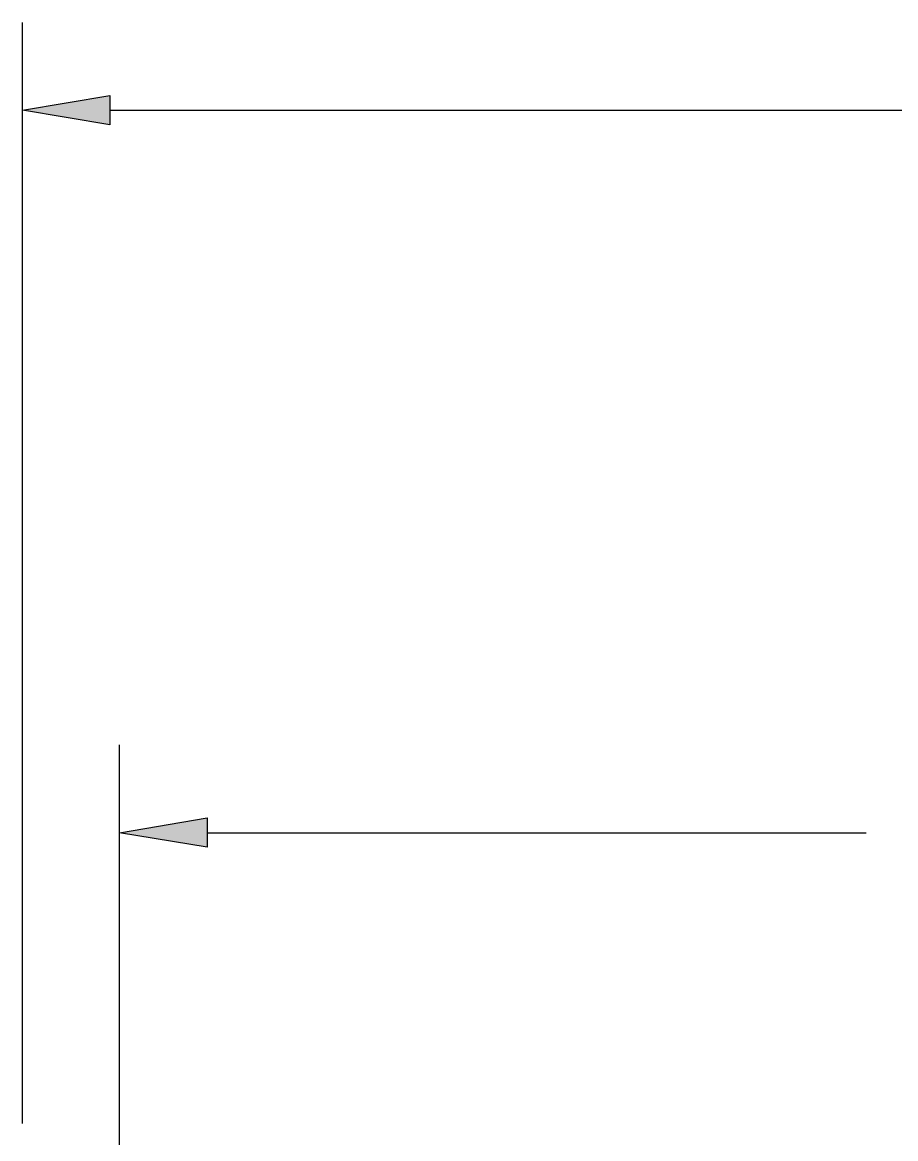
# Model space of a CAD drawing. Header units: millimetres. Extents: x 43 to 258, y 87 to 343.
# Drawn here: x 67.78 to 88.79, y 316.21 to 343.07 of the extents above; entities that cross this region are included whole.
import ezdxf

# ---------------------------------------------------------------- set-up
doc = ezdxf.new("R2010")
doc.units = ezdxf.units.MM
doc.header["$MEASUREMENT"] = 0
doc.layers.get('0').update_dxf_attribs({"linetype": 'CONTINUOUS'})

msp = doc.modelspace()

# ---------------------------------------------------------------- hatches: boundary and pattern name
at = {"true_color": 0x000006}
for points in [[(69.889, 341.312), (69.889, 340.603), (67.783, 340.953)], [(72.228, 323.935), (72.228, 323.226), (70.122, 323.575)]]:
    msp.add_hatch(color=0, dxfattribs=at).paths.add_polyline_path(points)

# ---------------------------------------------------------------- linework, layer by layer
at = {"color": 0, "linetype": 'Continuous', "lineweight": 25, "true_color": 0x000006}
for p, q in [((67.783, 316.579), (67.783, 343.069)), ((69.889, 340.953), (146.544, 340.953)), ((70.122, 314.24), (70.122, 325.691)), ((72.228, 323.575), (88.082, 323.575))]:
    msp.add_line(p, q, dxfattribs=at)
at = {"color": 0, "linetype": 'Continuous', "lineweight": -2, "true_color": 0x000006}
for points in [[(69.889, 341.312), (69.889, 340.603), (67.783, 340.953)], [(72.228, 323.935), (72.228, 323.226), (70.122, 323.575)]]:
    msp.add_lwpolyline(points, close=True, dxfattribs=at)

doc.saveas('drawing.dxf')
